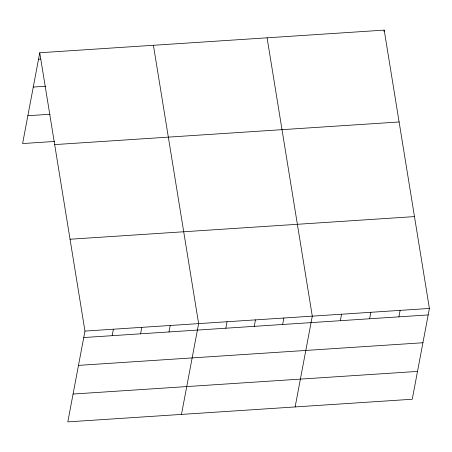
<?xml version="1.0" encoding="UTF-8"?>
<svg xmlns="http://www.w3.org/2000/svg" width="452" height="452" viewBox="0 0 452 452"><rect width="100%" height="100%" fill="white"/><g stroke="black" fill="none" stroke-linecap="round" stroke-linejoin="round"><path stroke-width="0.68" d="M39.753 52.754L84.965 331.084L67.806 421.88L412.247 399.246L429.4 308.45L384.194 30.12L39.753 52.754L22.6 143.55L54.483 141.453M112.158 335.683L113.379 329.214M140.572 333.813L141.798 327.35M168.992 331.949L170.212 325.48M181.472 414.411L198.626 323.615L153.42 45.285M225.819 328.214L227.045 321.745M254.239 326.35L255.459 319.88M282.653 324.479L283.873 318.016M295.133 406.941L312.292 316.146L267.087 37.815M383.946 31.414L384.194 30.12M340.345 320.688L341.571 314.225M369.623 318.767L370.843 312.298M398.901 316.846L400.122 310.377M38.533 59.218L40.612 59.082M33.278 87.05L45.754 86.23M27.86 115.718L50.036 114.26M54.675 144.6L399.11 121.972M70.043 239.232L414.484 216.604M84.965 331.084L429.4 308.45M83.744 337.548L428.18 314.92M78.484 365.38L422.919 342.752M73.066 394.048L417.501 371.42"/></g></svg>
